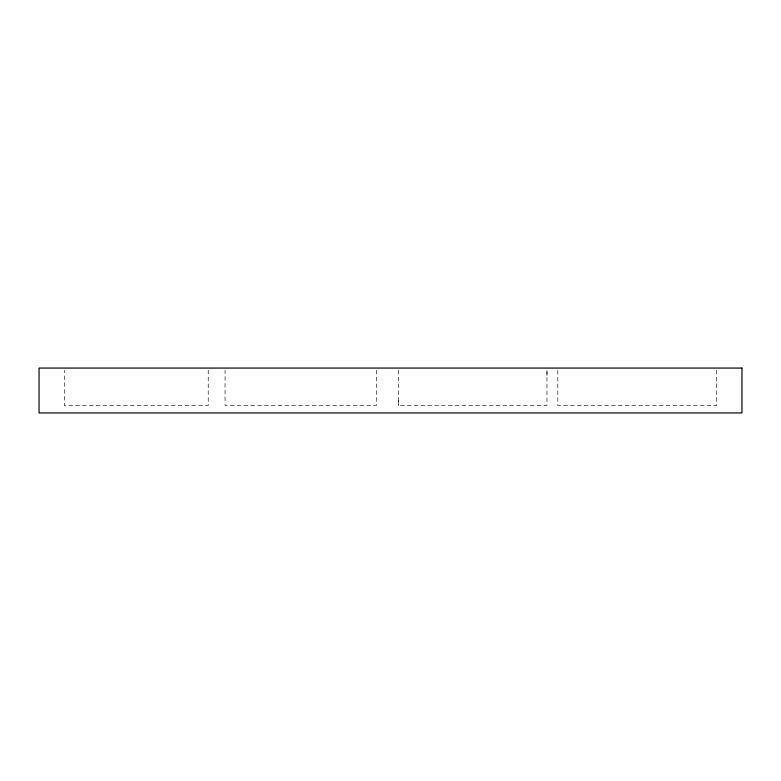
<?xml version="1.0" encoding="UTF-8"?>
<svg xmlns="http://www.w3.org/2000/svg" width="781" height="781" viewBox="0 0 781 781"><rect width="100%" height="100%" fill="white"/><g stroke="black" fill="none" stroke-linecap="round" stroke-linejoin="round"><path stroke-width="0.59" stroke-dasharray="3.9 2.93" d="M546.973 370.477L546.973 405.456L398.535 405.456L398.535 397.978M546.973 375.544L546.973 370.204M716.714 370.204L716.714 405.456L557.81 405.456L557.81 370.204M398.535 370.204L398.535 405.456M376.481 370.204L376.481 405.456L225.055 405.456L225.055 370.204M208.234 370.204L208.234 405.456L64.286 405.456L64.286 370.204"/><path stroke-width="1.17" d="M741.95 368.066L39.05 368.066L39.05 412.934L741.95 412.934L741.95 368.066"/></g></svg>
